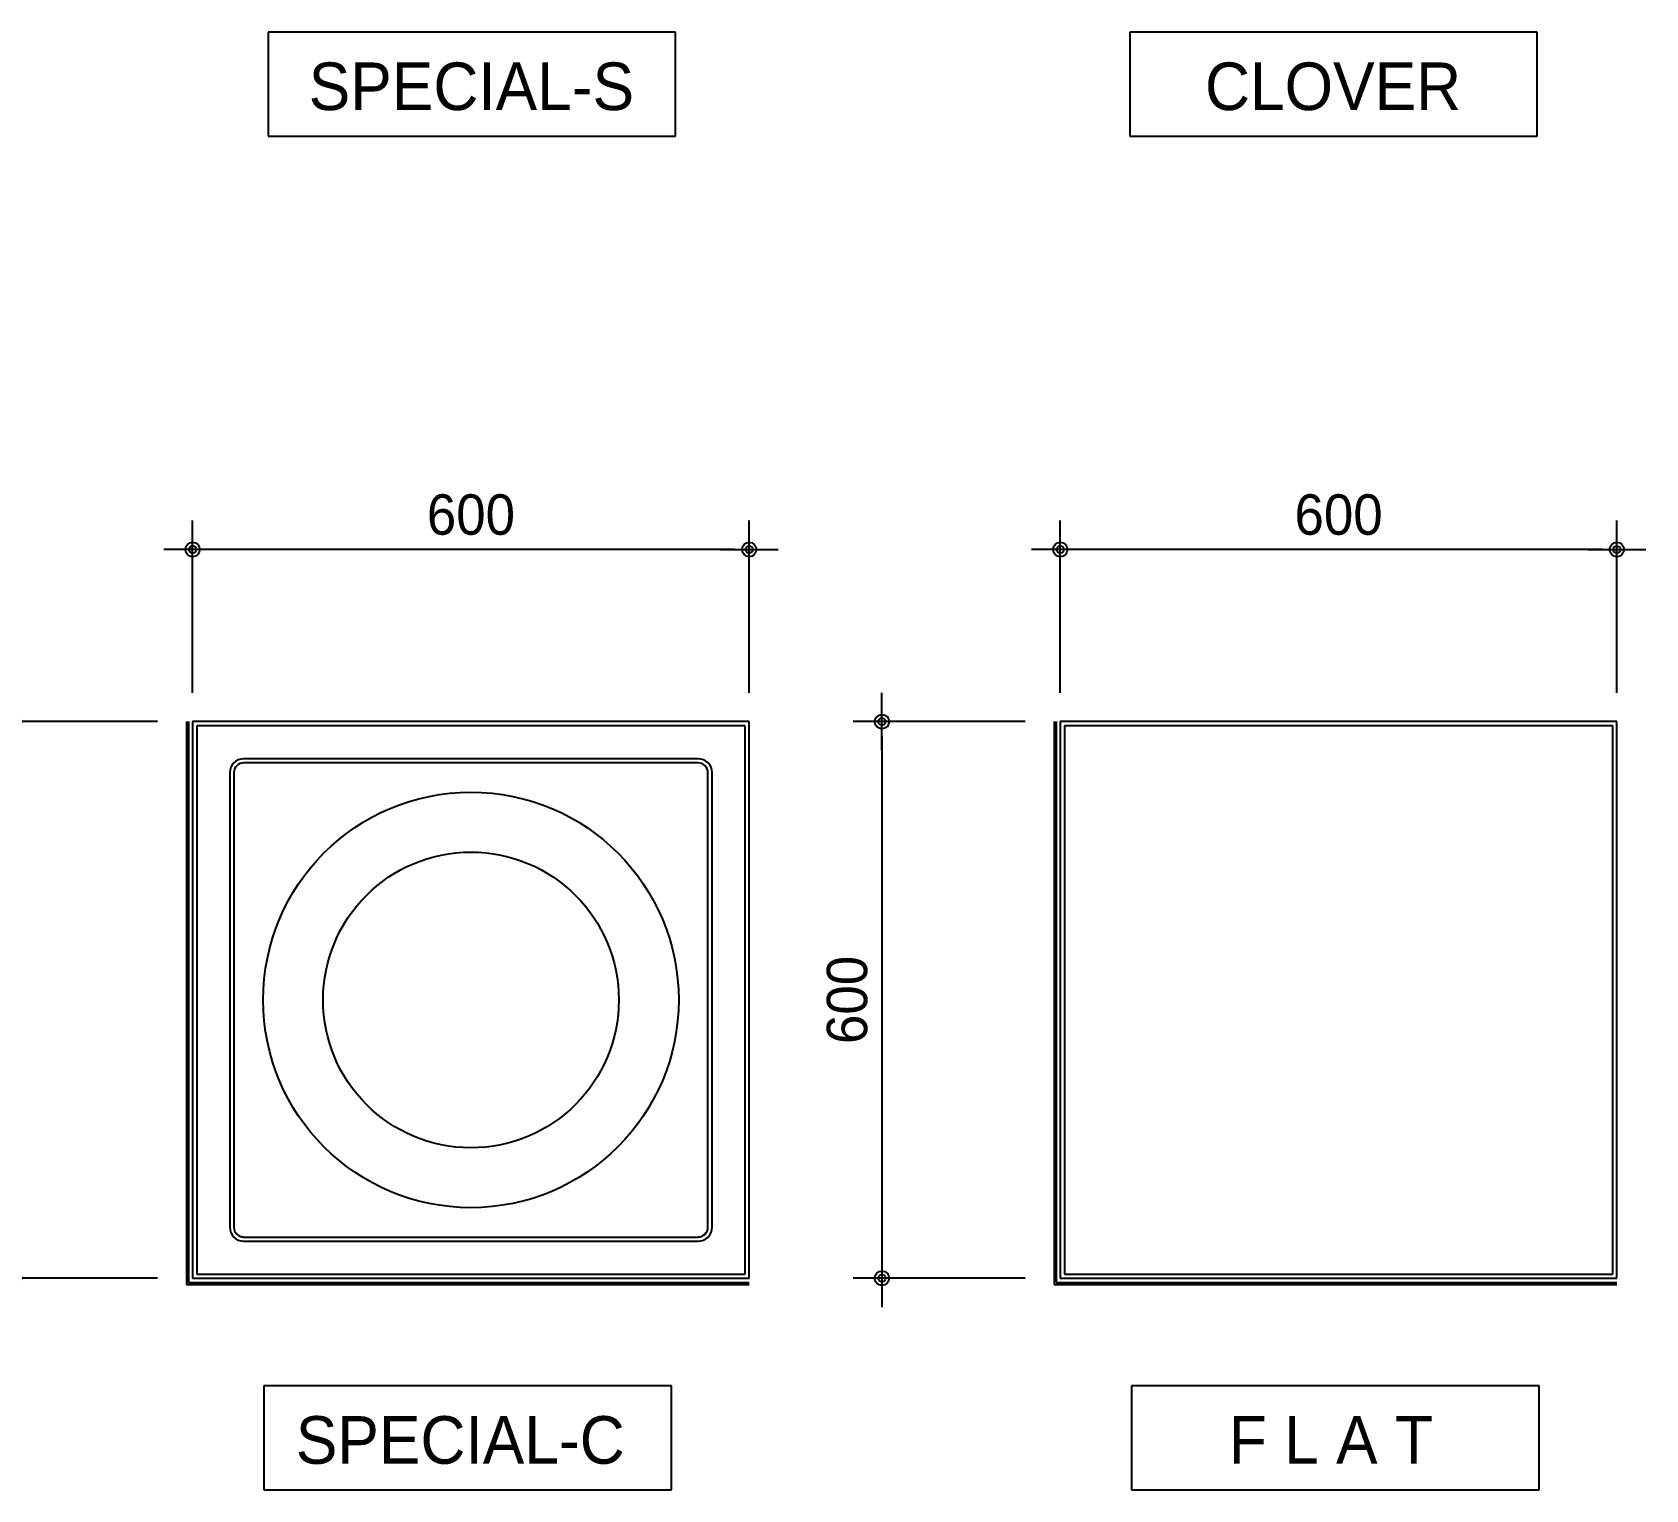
# Model space of a CAD drawing. Header units: millimetres. Extents: x 0 to 21000, y 0 to 5940.
# Drawn here: x 19089 to 19648, y 973 to 1478 of the extents above; entities that cross this region are included whole.
import ezdxf

# ---------------------------------------------------------------- set-up
doc = ezdxf.new("R2010")
doc.units = ezdxf.units.MM
for name, color, linetype in [('2', 7, 'Continuous'), ('3TEX', 3, 'Continuous'), ('DIM', 7, 'Continuous')]:
    doc.layers.add(name, color=color, linetype=linetype)
doc.styles.add('1', font='')
doc.styles.get('1').set_extended_font_data('Dotum')
doc.dimstyles.new('SAMOO-3', dxfattribs={"dimscale": 300, "dimtxt": 3.0005, "dimasz": 1, "dimexe": 2, "dimexo": 2, "dimgap": 1, "dimtad": 1, "dimdec": 0, "dimdsep": 46, "dimlunit": 6, "dimtxsty": '1', "dimblk1": 'DIMDOT', "dimblk2": 'DIMDOT', "dimsah": 1, "dimcen": 2.5, "dimdle": 1.5, "dimclrd": 8, "dimclre": 8, "dimclrt": 3, "dimadec": 0, "dimazin": 0, "dimtfac": 1, "dimtdec": 0, "dimtix": 1, "dimtmove": 2, "dimatfit": 3, "dimldrblk": 'DIMDOT', "dimfxl": 1, "dimtvp": 1, "dimtolj": 1, "dimtzin": 0, "dimarcsym": 0})

# ---------------------------------------------------------------- blocks, each defined once
blk = doc.blocks.new('DIMDOT')
at = {"color": 0}
blk.add_line((-2, 0), (2, 0), dxfattribs=at)
for radius in [0.5, 0.25]:
    blk.add_circle((0, 0), radius, dxfattribs=at)
blk = doc.blocks.new('*D3099')
at = {"layer": 'Defpoints', "color": 0, "transparency": 16777216}
for p in [(19144.47, 1299.04), (19144.47, 1239.39), (19337.33, 1239.39)]:
    blk.add_point(p, dxfattribs=at)
at = {"layer": 'DIM', "color": 8, "lineweight": -2, "transparency": 16777216}
for p, q in [((19144.47, 1249.39), (19144.47, 1309.04)), ((19337.33, 1249.39), (19337.33, 1309.04)), ((19332.33, 1299.04), (19149.47, 1299.04))]:
    blk.add_line(p, q, dxfattribs=at)
at = {"layer": 'DIM', "color": 8, "lineweight": -2, "transparency": 16777216, "xscale": 5, "yscale": 5, "zscale": 5, "rotation": 180}
blk.add_blockref('DIMDOT', (19144.47, 1299.04), dxfattribs=at)
at = {"layer": 'DIM', "color": 8, "lineweight": -2, "transparency": 16777216, "xscale": 5, "yscale": 5, "zscale": 5}
blk.add_blockref('DIMDOT', (19337.33, 1299.04), dxfattribs=at)
at = {"layer": 'DIM', "color": 3, "transparency": 16777216, "insert": (19240.9, 1311.05), "char_height": 14, "attachment_point": 5, "style": '1'}
blk.add_mtext('\\A1;600', dxfattribs=at)
blk = doc.blocks.new('*D3100')
at = {"layer": 'Defpoints', "color": 0, "transparency": 16777216}
for p in [(19445.12, 1299.04), (19445.12, 1239.39), (19637.97, 1239.39)]:
    blk.add_point(p, dxfattribs=at)
at = {"layer": 'DIM', "color": 8, "lineweight": -2, "transparency": 16777216}
for p, q in [((19445.12, 1249.39), (19445.12, 1309.04)), ((19637.97, 1249.39), (19637.97, 1309.04)), ((19632.97, 1299.04), (19450.12, 1299.04))]:
    blk.add_line(p, q, dxfattribs=at)
at = {"layer": 'DIM', "color": 8, "lineweight": -2, "transparency": 16777216, "xscale": 5, "yscale": 5, "zscale": 5, "rotation": 180}
blk.add_blockref('DIMDOT', (19445.12, 1299.04), dxfattribs=at)
at = {"layer": 'DIM', "color": 8, "lineweight": -2, "transparency": 16777216, "xscale": 5, "yscale": 5, "zscale": 5}
blk.add_blockref('DIMDOT', (19637.97, 1299.04), dxfattribs=at)
at = {"layer": 'DIM', "color": 3, "transparency": 16777216, "insert": (19541.55, 1311.05), "char_height": 14, "attachment_point": 5, "style": '1'}
blk.add_mtext('\\A1;600', dxfattribs=at)
blk = doc.blocks.new('*D3105')
at = {"layer": 'Defpoints', "color": 0, "transparency": 16777216}
for p in [(19142.33, 1239.39), (19082.68, 1046.54), (19142.33, 1046.54)]:
    blk.add_point(p, dxfattribs=at)
at = {"layer": 'DIM', "color": 8, "lineweight": -2, "transparency": 16777216}
for p, q in [((19132.33, 1239.39), (19072.68, 1239.39)), ((19082.68, 1234.39), (19082.68, 1051.54)), ((19132.33, 1046.54), (19072.68, 1046.54))]:
    blk.add_line(p, q, dxfattribs=at)
at = {"layer": 'DIM', "color": 8, "lineweight": -2, "transparency": 16777216, "xscale": 5, "yscale": 5, "zscale": 5}
for p, rotation in [((19082.68, 1239.39), 90), ((19082.68, 1046.54), 270)]:
    blk.add_blockref('DIMDOT', p, dxfattribs=dict(at, rotation=rotation))
at = {"layer": 'DIM', "color": 3, "transparency": 16777216, "insert": (19070.67, 1142.97), "char_height": 14, "attachment_point": 5, "rotation": 90, "style": '1'}
blk.add_mtext('\\A1;600', dxfattribs=at)
blk = doc.blocks.new('*D3106')
at = {"layer": 'Defpoints', "color": 0, "transparency": 16777216}
for p in [(19442.97, 1239.39), (19383.32, 1046.54), (19442.97, 1046.54)]:
    blk.add_point(p, dxfattribs=at)
at = {"layer": 'DIM', "color": 8, "lineweight": -2, "transparency": 16777216}
for p, q in [((19432.97, 1239.39), (19373.32, 1239.39)), ((19383.32, 1234.39), (19383.32, 1051.54)), ((19432.97, 1046.54), (19373.32, 1046.54))]:
    blk.add_line(p, q, dxfattribs=at)
at = {"layer": 'DIM', "color": 8, "lineweight": -2, "transparency": 16777216, "xscale": 5, "yscale": 5, "zscale": 5}
for p, rotation in [((19383.32, 1239.39), 90), ((19383.32, 1046.54), 270)]:
    blk.add_blockref('DIMDOT', p, dxfattribs=dict(at, rotation=rotation))
at = {"layer": 'DIM', "color": 3, "transparency": 16777216, "insert": (19371.31, 1142.97), "char_height": 14, "attachment_point": 5, "rotation": 90, "style": '1'}
blk.add_mtext('\\A1;600', dxfattribs=at)

msp = doc.modelspace()

# ---------------------------------------------------------------- linework, layer by layer
at = {"color": 7}
for p, q in [((19311.79, 1478.26), (19170.61, 1478.26)), ((19170.61, 1478.26), (19170.61, 1442.29)), ((19311.79, 1442.29), (19311.79, 1478.26)), ((19610.36, 1478.26), (19469.18, 1478.26)), ((19469.18, 1478.26), (19469.18, 1442.29)), ((19610.36, 1442.29), (19610.36, 1478.26)), ((19170.61, 1442.29), (19311.79, 1442.29)), ((19469.18, 1442.29), (19610.36, 1442.29)), ((19310.36, 1009.22), (19169.18, 1009.22)), ((19169.18, 1009.22), (19169.18, 973.25)), ((19310.36, 973.25), (19310.36, 1009.22)), ((19611.01, 1009.22), (19469.82, 1009.22)), ((19469.82, 1009.22), (19469.82, 973.25)), ((19611.01, 973.25), (19611.01, 1009.22)), ((19169.18, 973.25), (19310.36, 973.25)), ((19469.82, 973.25), (19611.01, 973.25))]:
    msp.add_line(p, q, dxfattribs=at)
at = {"layer": '2', "color": 7}
for p, q in [((19142.33, 1239.39), (19142.33, 1044.39)), ((19143.04, 1239.39), (19143.04, 1045.11)), ((19337.33, 1239.39), (19144.47, 1239.39)), ((19144.47, 1239.39), (19144.47, 1046.54)), ((19335.9, 1237.97), (19145.9, 1237.97)), ((19145.9, 1237.97), (19145.9, 1047.97)), ((19335.9, 1047.97), (19335.9, 1237.97)), ((19337.33, 1046.54), (19337.33, 1239.39)), ((19442.97, 1239.39), (19442.97, 1044.39)), ((19443.69, 1239.39), (19443.69, 1045.11)), ((19445.12, 1239.39), (19445.12, 1046.54)), ((19637.97, 1239.39), (19445.12, 1239.39)), ((19446.55, 1237.97), (19446.55, 1047.97)), ((19636.55, 1237.97), (19446.55, 1237.97)), ((19636.55, 1047.97), (19636.55, 1237.97)), ((19637.97, 1046.54), (19637.97, 1239.39)), ((19319.65, 1226.54), (19162.15, 1226.54)), ((19319.65, 1225.11), (19162.15, 1225.11)), ((19157.33, 1221.72), (19157.33, 1064.22)), ((19158.76, 1221.72), (19158.76, 1064.22)), ((19323.04, 1064.22), (19323.04, 1221.72)), ((19324.47, 1064.22), (19324.47, 1221.72)), ((19162.15, 1060.82), (19319.65, 1060.82)), ((19162.15, 1059.39), (19319.65, 1059.39)), ((19144.47, 1046.54), (19337.33, 1046.54)), ((19145.9, 1047.97), (19335.9, 1047.97)), ((19445.12, 1046.54), (19637.97, 1046.54)), ((19446.55, 1047.97), (19636.55, 1047.97)), ((19142.33, 1044.39), (19337.33, 1044.39)), ((19143.04, 1045.11), (19337.33, 1045.11)), ((19442.97, 1044.39), (19637.97, 1044.39)), ((19443.69, 1045.11), (19637.97, 1045.11))]:
    msp.add_line(p, q, dxfattribs=at)
for radius in [72, 51.23]:
    msp.add_circle((19240.9, 1142.97), radius, dxfattribs=at)
for centre, radius, start, end in [((19162.15, 1221.72), 4.82, 90, 180), ((19162.15, 1221.72), 3.39, 90, 180), ((19319.65, 1221.72), 4.82, 0, 90), ((19319.65, 1221.72), 3.39, 0, 90), ((19162.15, 1064.22), 4.82, 180, 270), ((19162.15, 1064.22), 3.39, 180, 270), ((19319.65, 1064.22), 3.39, 270, 0), ((19319.65, 1064.22), 4.82, 270, 0)]:
    msp.add_arc(centre, radius, start, end, dxfattribs=at)

# ---------------------------------------------------------------- texts
at = {"layer": '3TEX', "color": 3, "lineweight": 50, "style": '1'}
for s, p in [('SPECIAL-S', (19184.69, 1451.29)), ('CLOVER', (19495.26, 1451.29)), ('SPECIAL-C', (19180.23, 982.25)), ('  F L A T', (19491.49, 982.25))]:
    msp.add_text(s, height=16.5, dxfattribs=at).set_placement(p)

# ---------------------------------------------------------------- dimensions: what is measured, and where the dimension line sits
at = {"layer": 'DIM'}
for base, p1, p2, picture, middle in [((19144.47, 1299.04), (19337.33, 1239.39), (19144.47, 1239.39), '*D3099', (19240.9, 1311.05)), ((19445.12, 1299.04), (19637.97, 1239.39), (19445.12, 1239.39), '*D3100', (19541.55, 1311.05))]:
    dim = msp.add_linear_dim(base=base, p1=p1, p2=p2, text='600', dimstyle='SAMOO-3', override={"dimscale": 5, "dimtxt": 2.8}, dxfattribs=at)
    dim.commit()
    dim.dimension.update_dxf_attribs({"geometry": picture, "text_midpoint": middle})
for base, p1, p2, picture, middle in [((19082.68, 1046.54), (19142.33, 1239.39), (19142.33, 1046.54), '*D3105', (19070.67, 1142.97)), ((19383.32, 1046.54), (19442.97, 1239.39), (19442.97, 1046.54), '*D3106', (19371.31, 1142.97))]:
    dim = msp.add_linear_dim(base=base, p1=p1, p2=p2, angle=90, text='600', dimstyle='SAMOO-3', override={"dimscale": 5, "dimtxt": 2.8}, dxfattribs=at)
    dim.commit()
    dim.dimension.update_dxf_attribs({"geometry": picture, "text_midpoint": middle})

doc.saveas('drawing.dxf')
